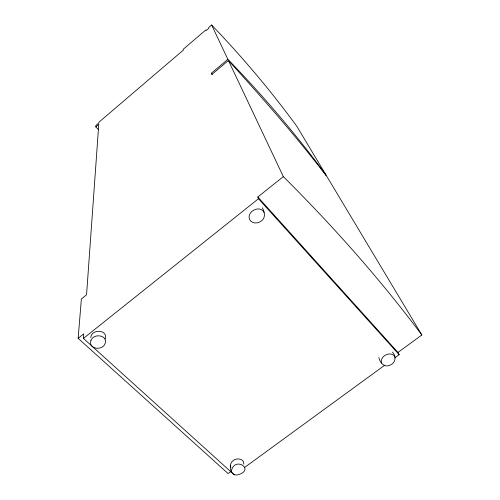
<?xml version="1.0" encoding="UTF-8"?>
<svg xmlns="http://www.w3.org/2000/svg" width="500" height="500" viewBox="0 0 500 500"><rect width="100%" height="100%" fill="white"/><g stroke="black" fill="none" stroke-linecap="round" stroke-linejoin="round"><path stroke-width="0.75" d="M231.331 471.206C234.438 455.337 256.444 470.238 237.075 475C230.062 475.65 228.044 464.119 233.075 460.644C236.431 457.65 244.387 458.462 243.75 464.106M234.363 474.938L83.438 338.4L83.769 333.844L78.144 338.338L228.106 473.575L231.069 471.413M98.5 129.706L95.8 126.9L95.919 125.456L98.875 122.931L98.925 122.194L183.35 50.1L183.131 49.344L205.875 29.913L206.15 30.556L208.931 28.181L208.644 27.55L211.625 25C242.206 56.913 270.844 90.712 296.9 126.425L326.144 175.238C296.163 134.35 263.113 95.75 227.862 59.325L211.625 25M78.144 338.338L81.369 299L86.562 294.794L98.769 124.362L95.8 126.9M90.781 337.55C91.425 328.638 108.306 329.381 105.2 338.969M394.75 357.894L399.156 354.675L397.962 352.438L421.856 334.981L327.144 176.9C296.281 136.444 262.625 98.144 228.419 60.506L211.788 74.494L211.319 73.244L227.862 59.325M399.156 354.675L258.488 198.725L257.831 196.988L283.337 176.619L228.419 60.506M83.438 338.4L258.488 198.725M244.431 467.594L384.688 365.238M283.337 176.619C333.062 226.15 379.825 278.75 421.856 334.981M257.831 196.988L397.962 352.438M211.319 73.244L212.338 74.425M264.081 212.481C259.569 203.669 244.281 213.1 250.594 220.956C253.463 223.9 258.35 223.388 261.388 220.975C265.894 217.812 264.675 211.869 262.3 207.775M378.856 357.556C379.844 362.869 384.769 368.131 390.325 365.019C395.775 362.95 396.55 356.05 392.419 352.1M394.894 356.831C391.213 350.269 379.319 356.062 381.544 363.013M230.406 465.913L230.837 467.194M90.931 340.525C88.031 349.244 102.556 351.062 105.069 343.594C108.038 334.85 93.419 333 90.931 340.525"/></g></svg>
